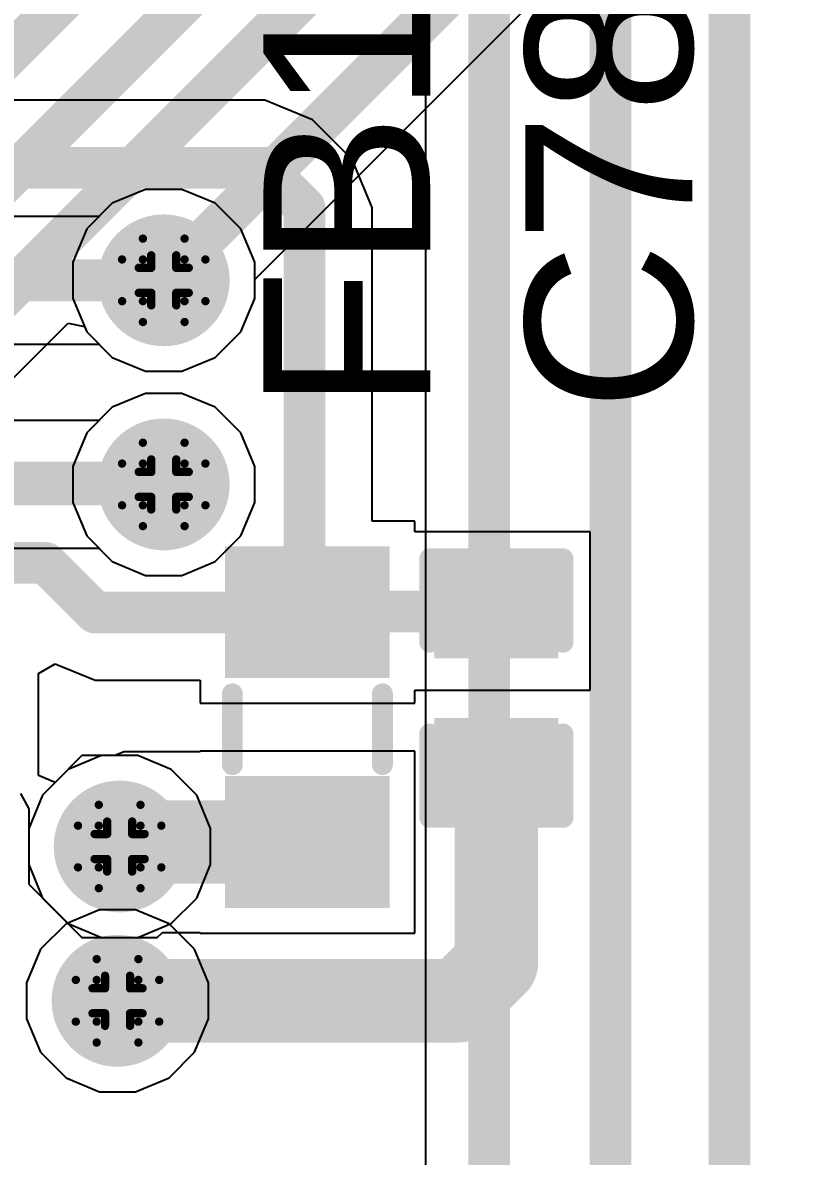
# Model space of a CAD drawing. Header units: inches. Extents: x -4 to 5258, y -4 to 5281.
# Drawn here: x 41.93 to 46.7, y 25.6 to 32.5 of the extents above; entities that cross this region are included whole.
import ezdxf

# ---------------------------------------------------------------- set-up
doc = ezdxf.new("R2010")
doc.units = ezdxf.units.IN
for name, color, linetype in [('Bottom Layer', 5, 'Continuous'), ('Bottom Solder', 6, 'Continuous'), ('Drill Drawing', 1, 'Continuous'), ('Layer 1', 16, 'Continuous'), ('Layer 2', 76, 'Continuous'), ('Top Layer', 1, 'Continuous'), ('Top Overlay', 2, 'Continuous'), ('Top Paste', 8, 'Continuous'), ('Top Solder', 216, 'Continuous'), ('Via Holes', 16, 'Continuous')]:
    doc.layers.add(name, color=color, linetype=linetype)
doc.styles.add('Arial', font='', dxfattribs={"height": 0.2})
doc.styles.get('Arial').set_extended_font_data('Arial')

# ---------------------------------------------------------------- blocks, each defined once
blk = doc.blocks.new('IND_0603__1608_M_______218')
at = {"layer": 'Top Layer'}
for points in [[(-1, 0.4), (-0.4, 0.4), (-0.4, -0.4), (-1, -0.4)], [(0.4, 0.4), (1, 0.4), (1, -0.4), (0.4, -0.4)]]:
    blk.add_hatch(color=1, dxfattribs=at).paths.add_polyline_path(points)
at = {"layer": 'Top Paste'}
for points in [[(-1, 0.4), (-0.4, 0.4), (-0.4, -0.4), (-1, -0.4)], [(0.4, 0.4), (1, 0.4), (1, -0.4), (0.4, -0.4)]]:
    blk.add_hatch(color=8, dxfattribs=at).paths.add_polyline_path(points)
at = {"layer": 'Top Solder'}
for points in [[(-1.1016, 0.5016), (-0.2984, 0.5016), (-0.2984, -0.5016), (-1.1016, -0.5016)], [(0.2984, 0.5016), (1.1016, 0.5016), (1.1016, -0.5016), (0.2984, -0.5016)]]:
    blk.add_hatch(color=216, dxfattribs=at).paths.add_polyline_path(points)
at = {"layer": 'Top Overlay'}
for points in [[(0.2286, 0.4572, 0.127, 0.127, 0), (-0.2032, 0.4572, 0.127, 0.127, 0)], [(0.2286, -0.4572, 0.127, 0.127, 0), (-0.2032, -0.4572, 0.127, 0.127, 0)]]:
    blk.add_lwpolyline(points, format="xyseb", dxfattribs=at)
for points in [[(-0.2349, 0.4572, 0.0635, 0.0635, 1), (-0.1714, 0.4572, 0.0635, 0.0635, 1)], [(0.1968, 0.4572, 0.0635, 0.0635, 1), (0.2604, 0.4572, 0.0635, 0.0635, 1)], [(-0.2349, -0.4572, 0.0635, 0.0635, 1), (-0.1714, -0.4572, 0.0635, 0.0635, 1)], [(0.1968, -0.4572, 0.0635, 0.0635, 1), (0.2604, -0.4572, 0.0635, 0.0635, 1)]]:
    blk.add_lwpolyline(points, format="xyseb", close=True, dxfattribs=at)
blk = doc.blocks.new('____0402_233')
at = {"layer": 'Top Layer'}
for points in [[(-0.6985, -0.3175), (-0.6985, 0.3175), (-0.2413, 0.3175), (-0.2413, -0.3175)], [(0.2413, -0.3175), (0.2413, 0.3175), (0.6985, 0.3175), (0.6985, -0.3175)]]:
    blk.add_hatch(color=1, dxfattribs=at).paths.add_polyline_path(points)
at = {"layer": 'Top Paste'}
for points in [[(-0.6985, -0.3175), (-0.6985, 0.3175), (-0.2413, 0.3175), (-0.2413, -0.3175)], [(0.2413, -0.3175), (0.2413, 0.3175), (0.6985, 0.3175), (0.6985, -0.3175)]]:
    blk.add_hatch(color=8, dxfattribs=at).paths.add_polyline_path(points)
at = {"layer": 'Top Solder'}
for points in [[(-0.7585, -0.3775), (-0.7585, 0.3775), (-0.1813, 0.3775), (-0.1813, -0.3775)], [(0.1813, -0.3775), (0.1813, 0.3775), (0.7585, 0.3775), (0.7585, -0.3775)]]:
    blk.add_hatch(color=216, dxfattribs=at).paths.add_polyline_path(points)
at = {"layer": 'Top Overlay'}
for points in [[(-0.2794, 0.4064, 0.127, 0.127, 0), (-0.7874, 0.4064, 0.127, 0.127, 0)], [(-0.7874, -0.4064, 0.127, 0.127, 0), (-0.7874, 0.4064, 0.127, 0.127, 0)], [(0.7874, 0.4064, 0.127, 0.127, 0), (0.2794, 0.4064, 0.127, 0.127, 0)], [(0.7874, -0.4064, 0.127, 0.127, 0), (0.7874, 0.4064, 0.127, 0.127, 0)], [(-0.2794, -0.4064, 0.127, 0.127, 0), (-0.7874, -0.4064, 0.127, 0.127, 0)], [(0.7874, -0.4064, 0.127, 0.127, 0), (0.2794, -0.4064, 0.127, 0.127, 0)]]:
    blk.add_lwpolyline(points, format="xyseb", dxfattribs=at)
for points in [[(-0.8191, 0.4064, 0.0635, 0.0635, 1), (-0.7556, 0.4064, 0.0635, 0.0635, 1)], [(-0.8191, 0.4064, 0.0635, 0.0635, 1), (-0.7556, 0.4064, 0.0635, 0.0635, 1)], [(-0.3111, 0.4064, 0.0635, 0.0635, 1), (-0.2477, 0.4064, 0.0635, 0.0635, 1)], [(0.2477, 0.4064, 0.0635, 0.0635, 1), (0.3111, 0.4064, 0.0635, 0.0635, 1)], [(0.7556, 0.4064, 0.0635, 0.0635, 1), (0.8191, 0.4064, 0.0635, 0.0635, 1)], [(0.7556, 0.4064, 0.0635, 0.0635, 1), (0.8191, 0.4064, 0.0635, 0.0635, 1)], [(-0.8191, -0.4064, 0.0635, 0.0635, 1), (-0.7556, -0.4064, 0.0635, 0.0635, 1)], [(-0.8191, -0.4064, 0.0635, 0.0635, 1), (-0.7556, -0.4064, 0.0635, 0.0635, 1)], [(-0.3111, -0.4064, 0.0635, 0.0635, 1), (-0.2477, -0.4064, 0.0635, 0.0635, 1)], [(0.2477, -0.4064, 0.0635, 0.0635, 1), (0.3111, -0.4064, 0.0635, 0.0635, 1)], [(0.7556, -0.4064, 0.0635, 0.0635, 1), (0.8191, -0.4064, 0.0635, 0.0635, 1)], [(0.7556, -0.4064, 0.0635, 0.0635, 1), (0.8191, -0.4064, 0.0635, 0.0635, 1)]]:
    blk.add_lwpolyline(points, format="xyseb", close=True, dxfattribs=at)

msp = doc.modelspace()

# ---------------------------------------------------------------- hatches: boundary and pattern name
at = {"layer": 'Bottom Layer'}
h = msp.add_hatch(color=5, dxfattribs=at)
edge = h.paths.add_edge_path()
edge.add_arc((42.7873, 30.9335), 0.3, 0, 360)
h = msp.add_hatch(color=5, dxfattribs=at)
edge = h.paths.add_edge_path()
edge.add_arc((42.7873, 29.6902), 0.3, 0, 360)
h = msp.add_hatch(color=5, dxfattribs=at)
edge = h.paths.add_edge_path()
edge.add_arc((42.5186, 27.4845), 0.3, 0, 360)
h = msp.add_hatch(color=5, dxfattribs=at)
edge = h.paths.add_edge_path()
edge.add_arc((42.5056, 26.5447), 0.3, 0, 360)
at = {"layer": 'Bottom Solder'}
h = msp.add_hatch(color=6, dxfattribs=at)
edge = h.paths.add_edge_path()
edge.add_arc((42.7873, 30.9335), 0.4016, 0, 360)
h = msp.add_hatch(color=6, dxfattribs=at)
edge = h.paths.add_edge_path()
edge.add_arc((42.7873, 29.6902), 0.4016, 0, 360)
h = msp.add_hatch(color=6, dxfattribs=at)
edge = h.paths.add_edge_path()
edge.add_arc((42.5186, 27.4845), 0.4016, 0, 360)
h = msp.add_hatch(color=6, dxfattribs=at)
edge = h.paths.add_edge_path()
edge.add_arc((42.5056, 26.5447), 0.4016, 0, 360)
at = {"layer": 'Layer 1'}
h = msp.add_hatch(color=16, dxfattribs=at)
edge = h.paths.add_edge_path()
edge.add_arc((42.7873, 30.9335), 0.3, 0, 360)
h = msp.add_hatch(color=16, dxfattribs=at)
edge = h.paths.add_edge_path()
edge.add_arc((42.7873, 29.6902), 0.3, 0, 360)
h = msp.add_hatch(color=16, dxfattribs=at)
edge = h.paths.add_edge_path()
edge.add_arc((42.5186, 27.4845), 0.3, 0, 360)
h = msp.add_hatch(color=16, dxfattribs=at)
edge = h.paths.add_edge_path()
edge.add_arc((42.5056, 26.5447), 0.3, 0, 360)
at = {"layer": 'Layer 2'}
h = msp.add_hatch(color=76, dxfattribs=at)
edge = h.paths.add_edge_path()
edge.add_arc((42.7873, 30.9335), 0.3, 0, 360)
h = msp.add_hatch(color=76, dxfattribs=at)
edge = h.paths.add_edge_path()
edge.add_arc((42.7873, 29.6902), 0.3, 0, 360)
h = msp.add_hatch(color=76, dxfattribs=at)
edge = h.paths.add_edge_path()
edge.add_arc((42.5186, 27.4845), 0.3, 0, 360)
h = msp.add_hatch(color=76, dxfattribs=at)
edge = h.paths.add_edge_path()
edge.add_arc((42.5056, 26.5447), 0.3, 0, 360)
at = {"layer": 'Top Layer'}
h = msp.add_hatch(color=1, dxfattribs=at)
edge = h.paths.add_edge_path()
edge.add_arc((42.7873, 30.9335), 0.3, 0, 360)
h = msp.add_hatch(color=1, dxfattribs=at)
edge = h.paths.add_edge_path()
edge.add_arc((42.7873, 29.6902), 0.3, 0, 360)
h = msp.add_hatch(color=1, dxfattribs=at)
edge = h.paths.add_edge_path()
edge.add_arc((42.5186, 27.4845), 0.3, 0, 360)
h = msp.add_hatch(color=1, dxfattribs=at)
edge = h.paths.add_edge_path()
edge.add_arc((42.5056, 26.5447), 0.3, 0, 360)
at = {"layer": 'Top Solder'}
h = msp.add_hatch(color=216, dxfattribs=at)
edge = h.paths.add_edge_path()
edge.add_arc((42.7873, 30.9335), 0.4016, 0, 360)
h = msp.add_hatch(color=216, dxfattribs=at)
edge = h.paths.add_edge_path()
edge.add_arc((42.7873, 29.6902), 0.4016, 0, 360)
h = msp.add_hatch(color=216, dxfattribs=at)
edge = h.paths.add_edge_path()
edge.add_arc((42.5186, 27.4845), 0.4016, 0, 360)
h = msp.add_hatch(color=216, dxfattribs=at)
edge = h.paths.add_edge_path()
edge.add_arc((42.5056, 26.5447), 0.4016, 0, 360)
at = {"layer": 'Via Holes'}
h = msp.add_hatch(color=7, dxfattribs=at)
edge = h.paths.add_edge_path()
edge.add_arc((42.7873, 30.9335), 0.15, 0, 360)
h = msp.add_hatch(color=7, dxfattribs=at)
edge = h.paths.add_edge_path()
edge.add_arc((42.7873, 29.6902), 0.15, 0, 360)
h = msp.add_hatch(color=7, dxfattribs=at)
edge = h.paths.add_edge_path()
edge.add_arc((42.5186, 27.4845), 0.15, 0, 360)
h = msp.add_hatch(color=7, dxfattribs=at)
edge = h.paths.add_edge_path()
edge.add_arc((42.5056, 26.5447), 0.15, 0, 360)

# ---------------------------------------------------------------- linework, layer by layer
at = {"layer": 'Bottom Layer'}
for p, q in [((44.3823, 71.3544), (44.3823, 25.254)), ((42.6771, 31.4875), (42.4735, 31.4032)), ((42.8975, 31.4875), (42.6771, 31.4875)), ((43.1012, 31.4032), (42.8975, 31.4875)), ((42.4735, 31.4032), (42.3923, 31.322)), ((43.257, 31.2473), (43.1012, 31.4032)), ((42.3923, 31.322), (36.0808, 31.322)), ((43.3413, 31.0437), (43.257, 31.2473)), ((43.3413, 30.8233), (43.3413, 31.0437)), ((43.257, 30.6197), (43.3413, 30.8233)), ((43.1012, 30.4639), (43.257, 30.6197)), ((35.9199, 30.545), (42.3923, 30.545)), ((42.3923, 30.545), (42.4735, 30.4639)), ((42.4735, 30.4639), (42.6771, 30.3795)), ((42.8975, 30.3795), (43.1012, 30.4639)), ((42.6771, 30.3795), (42.8975, 30.3795)), ((42.6771, 30.2442), (42.4735, 30.1599)), ((42.8975, 30.2442), (42.6771, 30.2442)), ((43.1012, 30.1599), (42.8975, 30.2442)), ((42.4735, 30.1599), (42.3923, 30.0787)), ((43.257, 30.004), (43.1012, 30.1599)), ((42.3923, 30.0787), (34.9075, 30.0787)), ((43.3413, 29.8004), (43.257, 30.004)), ((43.3413, 29.58), (43.3413, 29.8004)), ((43.257, 29.3764), (43.3413, 29.58)), ((43.1012, 29.2206), (43.257, 29.3764)), ((34.7466, 29.3018), (42.3923, 29.3018)), ((42.3923, 29.3018), (42.4735, 29.2206)), ((42.4735, 29.2206), (42.6771, 29.1362)), ((42.8975, 29.1362), (43.1012, 29.2206)), ((42.6771, 29.1362), (42.8975, 29.1362)), ((42.4084, 28.0385), (42.2048, 27.9541)), ((42.6288, 28.0385), (42.4084, 28.0385)), ((42.8325, 27.9541), (42.6288, 28.0385)), ((42.2048, 27.9541), (42.049, 27.7983)), ((42.9883, 27.7983), (42.8325, 27.9541)), ((42.049, 27.7983), (41.9646, 27.5947)), ((43.0726, 27.5947), (42.9883, 27.7983)), ((41.9646, 27.5947), (41.9646, 27.3743)), ((43.0726, 27.3743), (43.0726, 27.5947)), ((41.9646, 27.3743), (42.049, 27.1707)), ((42.9883, 27.1707), (43.0726, 27.3743)), ((42.049, 27.1707), (42.2048, 27.0148)), ((42.8325, 27.0148), (42.9883, 27.1707)), ((42.2048, 27.0148), (42.4084, 26.9305)), ((42.6288, 26.9305), (42.8325, 27.0148)), ((42.4084, 26.9305), (42.6288, 26.9305))]:
    msp.add_line(p, q, dxfattribs=at)
for points in [[(44.7708, 24.859, 0.254, 0.254, 0), (44.7708, 71.3544, 0.254, 0.254, 0)], [(45.5091, 23.2754, 0.254, 0.254, 0), (45.5091, 57.1884, 0.254, 0.254, 0)], [(46.235, 23.913, 0.254, 0.254, 0), (46.235, 56.5132, 0.254, 0.254, 0)], [(35.9199, 30.9335, 0.254, 0.254, 0), (42.7873, 30.9335, 0.254, 0.254, 0)], [(34.7466, 29.6902, 0.254, 0.254, 0), (42.7873, 29.6902, 0.254, 0.254, 0)]]:
    msp.add_lwpolyline(points, format="xyseb", dxfattribs=at)
for points in [[(42.7238, 30.9335, 0.127, 0.127, 1), (42.8508, 30.9335, 0.127, 0.127, 1)], [(42.7238, 29.6902, 0.127, 0.127, 1), (42.8508, 29.6902, 0.127, 0.127, 1)]]:
    msp.add_lwpolyline(points, format="xyseb", close=True, dxfattribs=at)
at = {"layer": 'Drill Drawing'}
for points in [[(42.6603, 31.0605, 0.0508, 0.0508, 0), (42.6603, 31.1875, 0.0508, 0.0508, 0)], [(42.6603, 31.1875, 0.0508, 0.0508, 0), (42.9143, 31.1875, 0.0508, 0.0508, 0)], [(42.9143, 31.0605, 0.0508, 0.0508, 0), (42.9143, 31.1875, 0.0508, 0.0508, 0)], [(42.5333, 30.8065, 0.0508, 0.0508, 0), (42.5333, 31.0605, 0.0508, 0.0508, 0)], [(42.5333, 31.0605, 0.0508, 0.0508, 0), (42.6603, 31.0605, 0.0508, 0.0508, 0)], [(42.7111, 31.0097, 0.0508, 0.0508, 0), (42.7111, 31.0859, 0.0508, 0.0508, 0)], [(42.7111, 31.0859, 0.0508, 0.0508, 0), (42.8635, 31.0859, 0.0508, 0.0508, 0)], [(42.8635, 31.0097, 0.0508, 0.0508, 0), (42.8635, 31.0859, 0.0508, 0.0508, 0)], [(42.9143, 31.0605, 0.0508, 0.0508, 0), (43.0413, 31.0605, 0.0508, 0.0508, 0)], [(43.0413, 30.8065, 0.0508, 0.0508, 0), (43.0413, 31.0605, 0.0508, 0.0508, 0)], [(42.6349, 30.8573, 0.0508, 0.0508, 0), (42.6349, 31.0097, 0.0508, 0.0508, 0)], [(42.6349, 31.0097, 0.0508, 0.0508, 0), (42.7111, 31.0097, 0.0508, 0.0508, 0)], [(42.8635, 31.0097, 0.0508, 0.0508, 0), (42.9397, 31.0097, 0.0508, 0.0508, 0)], [(42.9397, 30.8573, 0.0508, 0.0508, 0), (42.9397, 31.0097, 0.0508, 0.0508, 0)], [(42.6349, 30.8573, 0.0508, 0.0508, 0), (42.7111, 30.8573, 0.0508, 0.0508, 0)], [(42.7111, 30.7811, 0.0508, 0.0508, 0), (42.7111, 30.8573, 0.0508, 0.0508, 0)], [(42.8635, 30.8573, 0.0508, 0.0508, 0), (42.9397, 30.8573, 0.0508, 0.0508, 0)], [(42.8635, 30.7811, 0.0508, 0.0508, 0), (42.8635, 30.8573, 0.0508, 0.0508, 0)], [(42.5333, 30.8065, 0.0508, 0.0508, 0), (42.6603, 30.8065, 0.0508, 0.0508, 0)], [(42.6603, 30.6795, 0.0508, 0.0508, 0), (42.6603, 30.8065, 0.0508, 0.0508, 0)], [(42.7111, 30.7811, 0.0508, 0.0508, 0), (42.8635, 30.7811, 0.0508, 0.0508, 0)], [(42.9143, 30.8065, 0.0508, 0.0508, 0), (43.0413, 30.8065, 0.0508, 0.0508, 0)], [(42.9143, 30.6795, 0.0508, 0.0508, 0), (42.9143, 30.8065, 0.0508, 0.0508, 0)], [(42.6603, 30.6795, 0.0508, 0.0508, 0), (42.9143, 30.6795, 0.0508, 0.0508, 0)], [(42.6603, 29.8172, 0.0508, 0.0508, 0), (42.6603, 29.9442, 0.0508, 0.0508, 0)], [(42.6603, 29.9442, 0.0508, 0.0508, 0), (42.9143, 29.9442, 0.0508, 0.0508, 0)], [(42.9143, 29.8172, 0.0508, 0.0508, 0), (42.9143, 29.9442, 0.0508, 0.0508, 0)], [(42.5333, 29.5632, 0.0508, 0.0508, 0), (42.5333, 29.8172, 0.0508, 0.0508, 0)], [(42.5333, 29.8172, 0.0508, 0.0508, 0), (42.6603, 29.8172, 0.0508, 0.0508, 0)], [(42.7111, 29.7664, 0.0508, 0.0508, 0), (42.7111, 29.8426, 0.0508, 0.0508, 0)], [(42.7111, 29.8426, 0.0508, 0.0508, 0), (42.8635, 29.8426, 0.0508, 0.0508, 0)], [(42.8635, 29.7664, 0.0508, 0.0508, 0), (42.8635, 29.8426, 0.0508, 0.0508, 0)], [(42.9143, 29.8172, 0.0508, 0.0508, 0), (43.0413, 29.8172, 0.0508, 0.0508, 0)], [(43.0413, 29.5632, 0.0508, 0.0508, 0), (43.0413, 29.8172, 0.0508, 0.0508, 0)], [(42.6349, 29.614, 0.0508, 0.0508, 0), (42.6349, 29.7664, 0.0508, 0.0508, 0)], [(42.6349, 29.7664, 0.0508, 0.0508, 0), (42.7111, 29.7664, 0.0508, 0.0508, 0)], [(42.8635, 29.7664, 0.0508, 0.0508, 0), (42.9397, 29.7664, 0.0508, 0.0508, 0)], [(42.9397, 29.614, 0.0508, 0.0508, 0), (42.9397, 29.7664, 0.0508, 0.0508, 0)], [(42.6349, 29.614, 0.0508, 0.0508, 0), (42.7111, 29.614, 0.0508, 0.0508, 0)], [(42.7111, 29.5378, 0.0508, 0.0508, 0), (42.7111, 29.614, 0.0508, 0.0508, 0)], [(42.8635, 29.614, 0.0508, 0.0508, 0), (42.9397, 29.614, 0.0508, 0.0508, 0)], [(42.8635, 29.5378, 0.0508, 0.0508, 0), (42.8635, 29.614, 0.0508, 0.0508, 0)], [(42.5333, 29.5632, 0.0508, 0.0508, 0), (42.6603, 29.5632, 0.0508, 0.0508, 0)], [(42.6603, 29.4362, 0.0508, 0.0508, 0), (42.6603, 29.5632, 0.0508, 0.0508, 0)], [(42.7111, 29.5378, 0.0508, 0.0508, 0), (42.8635, 29.5378, 0.0508, 0.0508, 0)], [(42.9143, 29.5632, 0.0508, 0.0508, 0), (43.0413, 29.5632, 0.0508, 0.0508, 0)], [(42.9143, 29.4362, 0.0508, 0.0508, 0), (42.9143, 29.5632, 0.0508, 0.0508, 0)], [(42.6603, 29.4362, 0.0508, 0.0508, 0), (42.9143, 29.4362, 0.0508, 0.0508, 0)], [(42.3916, 27.6115, 0.0508, 0.0508, 0), (42.3916, 27.7385, 0.0508, 0.0508, 0)], [(42.3916, 27.7385, 0.0508, 0.0508, 0), (42.6456, 27.7385, 0.0508, 0.0508, 0)], [(42.6456, 27.6115, 0.0508, 0.0508, 0), (42.6456, 27.7385, 0.0508, 0.0508, 0)], [(42.2646, 27.3575, 0.0508, 0.0508, 0), (42.2646, 27.6115, 0.0508, 0.0508, 0)], [(42.2646, 27.6115, 0.0508, 0.0508, 0), (42.3916, 27.6115, 0.0508, 0.0508, 0)], [(42.4424, 27.5607, 0.0508, 0.0508, 0), (42.4424, 27.6369, 0.0508, 0.0508, 0)], [(42.4424, 27.6369, 0.0508, 0.0508, 0), (42.5948, 27.6369, 0.0508, 0.0508, 0)], [(42.5948, 27.5607, 0.0508, 0.0508, 0), (42.5948, 27.6369, 0.0508, 0.0508, 0)], [(42.6456, 27.6115, 0.0508, 0.0508, 0), (42.7726, 27.6115, 0.0508, 0.0508, 0)], [(42.7726, 27.3575, 0.0508, 0.0508, 0), (42.7726, 27.6115, 0.0508, 0.0508, 0)], [(42.3662, 27.4083, 0.0508, 0.0508, 0), (42.3662, 27.5607, 0.0508, 0.0508, 0)], [(42.3662, 27.5607, 0.0508, 0.0508, 0), (42.4424, 27.5607, 0.0508, 0.0508, 0)], [(42.5948, 27.5607, 0.0508, 0.0508, 0), (42.671, 27.5607, 0.0508, 0.0508, 0)], [(42.671, 27.4083, 0.0508, 0.0508, 0), (42.671, 27.5607, 0.0508, 0.0508, 0)], [(42.3662, 27.4083, 0.0508, 0.0508, 0), (42.4424, 27.4083, 0.0508, 0.0508, 0)], [(42.4424, 27.3321, 0.0508, 0.0508, 0), (42.4424, 27.4083, 0.0508, 0.0508, 0)], [(42.5948, 27.4083, 0.0508, 0.0508, 0), (42.671, 27.4083, 0.0508, 0.0508, 0)], [(42.5948, 27.3321, 0.0508, 0.0508, 0), (42.5948, 27.4083, 0.0508, 0.0508, 0)], [(42.2646, 27.3575, 0.0508, 0.0508, 0), (42.3916, 27.3575, 0.0508, 0.0508, 0)], [(42.3916, 27.2305, 0.0508, 0.0508, 0), (42.3916, 27.3575, 0.0508, 0.0508, 0)], [(42.4424, 27.3321, 0.0508, 0.0508, 0), (42.5948, 27.3321, 0.0508, 0.0508, 0)], [(42.6456, 27.3575, 0.0508, 0.0508, 0), (42.7726, 27.3575, 0.0508, 0.0508, 0)], [(42.6456, 27.2305, 0.0508, 0.0508, 0), (42.6456, 27.3575, 0.0508, 0.0508, 0)], [(42.3916, 27.2305, 0.0508, 0.0508, 0), (42.6456, 27.2305, 0.0508, 0.0508, 0)], [(42.3786, 26.6717, 0.0508, 0.0508, 0), (42.3786, 26.7987, 0.0508, 0.0508, 0)], [(42.3786, 26.7987, 0.0508, 0.0508, 0), (42.6326, 26.7987, 0.0508, 0.0508, 0)], [(42.6326, 26.6717, 0.0508, 0.0508, 0), (42.6326, 26.7987, 0.0508, 0.0508, 0)], [(42.2516, 26.4177, 0.0508, 0.0508, 0), (42.2516, 26.6717, 0.0508, 0.0508, 0)], [(42.2516, 26.6717, 0.0508, 0.0508, 0), (42.3786, 26.6717, 0.0508, 0.0508, 0)], [(42.4294, 26.6209, 0.0508, 0.0508, 0), (42.4294, 26.6971, 0.0508, 0.0508, 0)], [(42.4294, 26.6971, 0.0508, 0.0508, 0), (42.5818, 26.6971, 0.0508, 0.0508, 0)], [(42.5818, 26.6209, 0.0508, 0.0508, 0), (42.5818, 26.6971, 0.0508, 0.0508, 0)], [(42.6326, 26.6717, 0.0508, 0.0508, 0), (42.7596, 26.6717, 0.0508, 0.0508, 0)], [(42.7596, 26.4177, 0.0508, 0.0508, 0), (42.7596, 26.6717, 0.0508, 0.0508, 0)], [(42.3532, 26.4685, 0.0508, 0.0508, 0), (42.3532, 26.6209, 0.0508, 0.0508, 0)], [(42.3532, 26.6209, 0.0508, 0.0508, 0), (42.4294, 26.6209, 0.0508, 0.0508, 0)], [(42.5818, 26.6209, 0.0508, 0.0508, 0), (42.658, 26.6209, 0.0508, 0.0508, 0)], [(42.658, 26.4685, 0.0508, 0.0508, 0), (42.658, 26.6209, 0.0508, 0.0508, 0)], [(42.3532, 26.4685, 0.0508, 0.0508, 0), (42.4294, 26.4685, 0.0508, 0.0508, 0)], [(42.4294, 26.3923, 0.0508, 0.0508, 0), (42.4294, 26.4685, 0.0508, 0.0508, 0)], [(42.5818, 26.4685, 0.0508, 0.0508, 0), (42.658, 26.4685, 0.0508, 0.0508, 0)], [(42.5818, 26.3923, 0.0508, 0.0508, 0), (42.5818, 26.4685, 0.0508, 0.0508, 0)], [(42.2516, 26.4177, 0.0508, 0.0508, 0), (42.3786, 26.4177, 0.0508, 0.0508, 0)], [(42.3786, 26.2907, 0.0508, 0.0508, 0), (42.3786, 26.4177, 0.0508, 0.0508, 0)], [(42.4294, 26.3923, 0.0508, 0.0508, 0), (42.5818, 26.3923, 0.0508, 0.0508, 0)], [(42.6326, 26.4177, 0.0508, 0.0508, 0), (42.7596, 26.4177, 0.0508, 0.0508, 0)], [(42.6326, 26.2907, 0.0508, 0.0508, 0), (42.6326, 26.4177, 0.0508, 0.0508, 0)], [(42.3786, 26.2907, 0.0508, 0.0508, 0), (42.6326, 26.2907, 0.0508, 0.0508, 0)]]:
    msp.add_lwpolyline(points, format="xyseb", dxfattribs=at)
for points in [[(42.6476, 31.1875, 0.0254, 0.0254, 1), (42.673, 31.1875, 0.0254, 0.0254, 1)], [(42.6476, 31.1875, 0.0254, 0.0254, 1), (42.673, 31.1875, 0.0254, 0.0254, 1)], [(42.9016, 31.1875, 0.0254, 0.0254, 1), (42.927, 31.1875, 0.0254, 0.0254, 1)], [(42.9016, 31.1875, 0.0254, 0.0254, 1), (42.927, 31.1875, 0.0254, 0.0254, 1)], [(42.5206, 31.0605, 0.0254, 0.0254, 1), (42.546, 31.0605, 0.0254, 0.0254, 1)], [(42.5206, 31.0605, 0.0254, 0.0254, 1), (42.546, 31.0605, 0.0254, 0.0254, 1)], [(42.6476, 31.0605, 0.0254, 0.0254, 1), (42.673, 31.0605, 0.0254, 0.0254, 1)], [(42.6476, 31.0605, 0.0254, 0.0254, 1), (42.673, 31.0605, 0.0254, 0.0254, 1)], [(42.6984, 31.0859, 0.0254, 0.0254, 1), (42.7238, 31.0859, 0.0254, 0.0254, 1)], [(42.6984, 31.0859, 0.0254, 0.0254, 1), (42.7238, 31.0859, 0.0254, 0.0254, 1)], [(42.8508, 31.0859, 0.0254, 0.0254, 1), (42.8762, 31.0859, 0.0254, 0.0254, 1)], [(42.8508, 31.0859, 0.0254, 0.0254, 1), (42.8762, 31.0859, 0.0254, 0.0254, 1)], [(42.9016, 31.0605, 0.0254, 0.0254, 1), (42.927, 31.0605, 0.0254, 0.0254, 1)], [(42.9016, 31.0605, 0.0254, 0.0254, 1), (42.927, 31.0605, 0.0254, 0.0254, 1)], [(43.0286, 31.0605, 0.0254, 0.0254, 1), (43.054, 31.0605, 0.0254, 0.0254, 1)], [(43.0286, 31.0605, 0.0254, 0.0254, 1), (43.054, 31.0605, 0.0254, 0.0254, 1)], [(42.6222, 31.0097, 0.0254, 0.0254, 1), (42.6476, 31.0097, 0.0254, 0.0254, 1)], [(42.6222, 31.0097, 0.0254, 0.0254, 1), (42.6476, 31.0097, 0.0254, 0.0254, 1)], [(42.6984, 31.0097, 0.0254, 0.0254, 1), (42.7238, 31.0097, 0.0254, 0.0254, 1)], [(42.6984, 31.0097, 0.0254, 0.0254, 1), (42.7238, 31.0097, 0.0254, 0.0254, 1)], [(42.8508, 31.0097, 0.0254, 0.0254, 1), (42.8762, 31.0097, 0.0254, 0.0254, 1)], [(42.8508, 31.0097, 0.0254, 0.0254, 1), (42.8762, 31.0097, 0.0254, 0.0254, 1)], [(42.927, 31.0097, 0.0254, 0.0254, 1), (42.9524, 31.0097, 0.0254, 0.0254, 1)], [(42.927, 31.0097, 0.0254, 0.0254, 1), (42.9524, 31.0097, 0.0254, 0.0254, 1)], [(42.6222, 30.8573, 0.0254, 0.0254, 1), (42.6476, 30.8573, 0.0254, 0.0254, 1)], [(42.6222, 30.8573, 0.0254, 0.0254, 1), (42.6476, 30.8573, 0.0254, 0.0254, 1)], [(42.6984, 30.8573, 0.0254, 0.0254, 1), (42.7238, 30.8573, 0.0254, 0.0254, 1)], [(42.6984, 30.8573, 0.0254, 0.0254, 1), (42.7238, 30.8573, 0.0254, 0.0254, 1)], [(42.8508, 30.8573, 0.0254, 0.0254, 1), (42.8762, 30.8573, 0.0254, 0.0254, 1)], [(42.8508, 30.8573, 0.0254, 0.0254, 1), (42.8762, 30.8573, 0.0254, 0.0254, 1)], [(42.927, 30.8573, 0.0254, 0.0254, 1), (42.9524, 30.8573, 0.0254, 0.0254, 1)], [(42.927, 30.8573, 0.0254, 0.0254, 1), (42.9524, 30.8573, 0.0254, 0.0254, 1)], [(42.5206, 30.8065, 0.0254, 0.0254, 1), (42.546, 30.8065, 0.0254, 0.0254, 1)], [(42.5206, 30.8065, 0.0254, 0.0254, 1), (42.546, 30.8065, 0.0254, 0.0254, 1)], [(42.6476, 30.8065, 0.0254, 0.0254, 1), (42.673, 30.8065, 0.0254, 0.0254, 1)], [(42.6476, 30.8065, 0.0254, 0.0254, 1), (42.673, 30.8065, 0.0254, 0.0254, 1)], [(42.6984, 30.7811, 0.0254, 0.0254, 1), (42.7238, 30.7811, 0.0254, 0.0254, 1)], [(42.6984, 30.7811, 0.0254, 0.0254, 1), (42.7238, 30.7811, 0.0254, 0.0254, 1)], [(42.8508, 30.7811, 0.0254, 0.0254, 1), (42.8762, 30.7811, 0.0254, 0.0254, 1)], [(42.8508, 30.7811, 0.0254, 0.0254, 1), (42.8762, 30.7811, 0.0254, 0.0254, 1)], [(42.9016, 30.8065, 0.0254, 0.0254, 1), (42.927, 30.8065, 0.0254, 0.0254, 1)], [(42.9016, 30.8065, 0.0254, 0.0254, 1), (42.927, 30.8065, 0.0254, 0.0254, 1)], [(43.0286, 30.8065, 0.0254, 0.0254, 1), (43.054, 30.8065, 0.0254, 0.0254, 1)], [(43.0286, 30.8065, 0.0254, 0.0254, 1), (43.054, 30.8065, 0.0254, 0.0254, 1)], [(42.6476, 30.6795, 0.0254, 0.0254, 1), (42.673, 30.6795, 0.0254, 0.0254, 1)], [(42.6476, 30.6795, 0.0254, 0.0254, 1), (42.673, 30.6795, 0.0254, 0.0254, 1)], [(42.9016, 30.6795, 0.0254, 0.0254, 1), (42.927, 30.6795, 0.0254, 0.0254, 1)], [(42.9016, 30.6795, 0.0254, 0.0254, 1), (42.927, 30.6795, 0.0254, 0.0254, 1)], [(42.6476, 29.9442, 0.0254, 0.0254, 1), (42.673, 29.9442, 0.0254, 0.0254, 1)], [(42.6476, 29.9442, 0.0254, 0.0254, 1), (42.673, 29.9442, 0.0254, 0.0254, 1)], [(42.9016, 29.9442, 0.0254, 0.0254, 1), (42.927, 29.9442, 0.0254, 0.0254, 1)], [(42.9016, 29.9442, 0.0254, 0.0254, 1), (42.927, 29.9442, 0.0254, 0.0254, 1)], [(42.5206, 29.8172, 0.0254, 0.0254, 1), (42.546, 29.8172, 0.0254, 0.0254, 1)], [(42.5206, 29.8172, 0.0254, 0.0254, 1), (42.546, 29.8172, 0.0254, 0.0254, 1)], [(42.6476, 29.8172, 0.0254, 0.0254, 1), (42.673, 29.8172, 0.0254, 0.0254, 1)], [(42.6476, 29.8172, 0.0254, 0.0254, 1), (42.673, 29.8172, 0.0254, 0.0254, 1)], [(42.6984, 29.8426, 0.0254, 0.0254, 1), (42.7238, 29.8426, 0.0254, 0.0254, 1)], [(42.6984, 29.8426, 0.0254, 0.0254, 1), (42.7238, 29.8426, 0.0254, 0.0254, 1)], [(42.8508, 29.8426, 0.0254, 0.0254, 1), (42.8762, 29.8426, 0.0254, 0.0254, 1)], [(42.8508, 29.8426, 0.0254, 0.0254, 1), (42.8762, 29.8426, 0.0254, 0.0254, 1)], [(42.9016, 29.8172, 0.0254, 0.0254, 1), (42.927, 29.8172, 0.0254, 0.0254, 1)], [(42.9016, 29.8172, 0.0254, 0.0254, 1), (42.927, 29.8172, 0.0254, 0.0254, 1)], [(43.0286, 29.8172, 0.0254, 0.0254, 1), (43.054, 29.8172, 0.0254, 0.0254, 1)], [(43.0286, 29.8172, 0.0254, 0.0254, 1), (43.054, 29.8172, 0.0254, 0.0254, 1)], [(42.6222, 29.7664, 0.0254, 0.0254, 1), (42.6476, 29.7664, 0.0254, 0.0254, 1)], [(42.6222, 29.7664, 0.0254, 0.0254, 1), (42.6476, 29.7664, 0.0254, 0.0254, 1)], [(42.6984, 29.7664, 0.0254, 0.0254, 1), (42.7238, 29.7664, 0.0254, 0.0254, 1)], [(42.6984, 29.7664, 0.0254, 0.0254, 1), (42.7238, 29.7664, 0.0254, 0.0254, 1)], [(42.8508, 29.7664, 0.0254, 0.0254, 1), (42.8762, 29.7664, 0.0254, 0.0254, 1)], [(42.8508, 29.7664, 0.0254, 0.0254, 1), (42.8762, 29.7664, 0.0254, 0.0254, 1)], [(42.927, 29.7664, 0.0254, 0.0254, 1), (42.9524, 29.7664, 0.0254, 0.0254, 1)], [(42.927, 29.7664, 0.0254, 0.0254, 1), (42.9524, 29.7664, 0.0254, 0.0254, 1)], [(42.6222, 29.614, 0.0254, 0.0254, 1), (42.6476, 29.614, 0.0254, 0.0254, 1)], [(42.6222, 29.614, 0.0254, 0.0254, 1), (42.6476, 29.614, 0.0254, 0.0254, 1)], [(42.6984, 29.614, 0.0254, 0.0254, 1), (42.7238, 29.614, 0.0254, 0.0254, 1)], [(42.6984, 29.614, 0.0254, 0.0254, 1), (42.7238, 29.614, 0.0254, 0.0254, 1)], [(42.8508, 29.614, 0.0254, 0.0254, 1), (42.8762, 29.614, 0.0254, 0.0254, 1)], [(42.8508, 29.614, 0.0254, 0.0254, 1), (42.8762, 29.614, 0.0254, 0.0254, 1)], [(42.927, 29.614, 0.0254, 0.0254, 1), (42.9524, 29.614, 0.0254, 0.0254, 1)], [(42.927, 29.614, 0.0254, 0.0254, 1), (42.9524, 29.614, 0.0254, 0.0254, 1)], [(42.5206, 29.5632, 0.0254, 0.0254, 1), (42.546, 29.5632, 0.0254, 0.0254, 1)], [(42.5206, 29.5632, 0.0254, 0.0254, 1), (42.546, 29.5632, 0.0254, 0.0254, 1)], [(42.6476, 29.5632, 0.0254, 0.0254, 1), (42.673, 29.5632, 0.0254, 0.0254, 1)], [(42.6476, 29.5632, 0.0254, 0.0254, 1), (42.673, 29.5632, 0.0254, 0.0254, 1)], [(42.6984, 29.5378, 0.0254, 0.0254, 1), (42.7238, 29.5378, 0.0254, 0.0254, 1)], [(42.6984, 29.5378, 0.0254, 0.0254, 1), (42.7238, 29.5378, 0.0254, 0.0254, 1)], [(42.8508, 29.5378, 0.0254, 0.0254, 1), (42.8762, 29.5378, 0.0254, 0.0254, 1)], [(42.8508, 29.5378, 0.0254, 0.0254, 1), (42.8762, 29.5378, 0.0254, 0.0254, 1)], [(42.9016, 29.5632, 0.0254, 0.0254, 1), (42.927, 29.5632, 0.0254, 0.0254, 1)], [(42.9016, 29.5632, 0.0254, 0.0254, 1), (42.927, 29.5632, 0.0254, 0.0254, 1)], [(43.0286, 29.5632, 0.0254, 0.0254, 1), (43.054, 29.5632, 0.0254, 0.0254, 1)], [(43.0286, 29.5632, 0.0254, 0.0254, 1), (43.054, 29.5632, 0.0254, 0.0254, 1)], [(42.6476, 29.4362, 0.0254, 0.0254, 1), (42.673, 29.4362, 0.0254, 0.0254, 1)], [(42.6476, 29.4362, 0.0254, 0.0254, 1), (42.673, 29.4362, 0.0254, 0.0254, 1)], [(42.9016, 29.4362, 0.0254, 0.0254, 1), (42.927, 29.4362, 0.0254, 0.0254, 1)], [(42.9016, 29.4362, 0.0254, 0.0254, 1), (42.927, 29.4362, 0.0254, 0.0254, 1)], [(42.3789, 27.7385, 0.0254, 0.0254, 1), (42.4043, 27.7385, 0.0254, 0.0254, 1)], [(42.3789, 27.7385, 0.0254, 0.0254, 1), (42.4043, 27.7385, 0.0254, 0.0254, 1)], [(42.6329, 27.7385, 0.0254, 0.0254, 1), (42.6583, 27.7385, 0.0254, 0.0254, 1)], [(42.6329, 27.7385, 0.0254, 0.0254, 1), (42.6583, 27.7385, 0.0254, 0.0254, 1)], [(42.2519, 27.6115, 0.0254, 0.0254, 1), (42.2773, 27.6115, 0.0254, 0.0254, 1)], [(42.2519, 27.6115, 0.0254, 0.0254, 1), (42.2773, 27.6115, 0.0254, 0.0254, 1)], [(42.3789, 27.6115, 0.0254, 0.0254, 1), (42.4043, 27.6115, 0.0254, 0.0254, 1)], [(42.3789, 27.6115, 0.0254, 0.0254, 1), (42.4043, 27.6115, 0.0254, 0.0254, 1)], [(42.4297, 27.6369, 0.0254, 0.0254, 1), (42.4551, 27.6369, 0.0254, 0.0254, 1)], [(42.4297, 27.6369, 0.0254, 0.0254, 1), (42.4551, 27.6369, 0.0254, 0.0254, 1)], [(42.5821, 27.6369, 0.0254, 0.0254, 1), (42.6075, 27.6369, 0.0254, 0.0254, 1)], [(42.5821, 27.6369, 0.0254, 0.0254, 1), (42.6075, 27.6369, 0.0254, 0.0254, 1)], [(42.6329, 27.6115, 0.0254, 0.0254, 1), (42.6583, 27.6115, 0.0254, 0.0254, 1)], [(42.6329, 27.6115, 0.0254, 0.0254, 1), (42.6583, 27.6115, 0.0254, 0.0254, 1)], [(42.7599, 27.6115, 0.0254, 0.0254, 1), (42.7853, 27.6115, 0.0254, 0.0254, 1)], [(42.7599, 27.6115, 0.0254, 0.0254, 1), (42.7853, 27.6115, 0.0254, 0.0254, 1)], [(42.3535, 27.5607, 0.0254, 0.0254, 1), (42.3789, 27.5607, 0.0254, 0.0254, 1)], [(42.3535, 27.5607, 0.0254, 0.0254, 1), (42.3789, 27.5607, 0.0254, 0.0254, 1)], [(42.4297, 27.5607, 0.0254, 0.0254, 1), (42.4551, 27.5607, 0.0254, 0.0254, 1)], [(42.4297, 27.5607, 0.0254, 0.0254, 1), (42.4551, 27.5607, 0.0254, 0.0254, 1)], [(42.5821, 27.5607, 0.0254, 0.0254, 1), (42.6075, 27.5607, 0.0254, 0.0254, 1)], [(42.5821, 27.5607, 0.0254, 0.0254, 1), (42.6075, 27.5607, 0.0254, 0.0254, 1)], [(42.6583, 27.5607, 0.0254, 0.0254, 1), (42.6837, 27.5607, 0.0254, 0.0254, 1)], [(42.6583, 27.5607, 0.0254, 0.0254, 1), (42.6837, 27.5607, 0.0254, 0.0254, 1)], [(42.3535, 27.4083, 0.0254, 0.0254, 1), (42.3789, 27.4083, 0.0254, 0.0254, 1)], [(42.3535, 27.4083, 0.0254, 0.0254, 1), (42.3789, 27.4083, 0.0254, 0.0254, 1)], [(42.4297, 27.4083, 0.0254, 0.0254, 1), (42.4551, 27.4083, 0.0254, 0.0254, 1)], [(42.4297, 27.4083, 0.0254, 0.0254, 1), (42.4551, 27.4083, 0.0254, 0.0254, 1)], [(42.5821, 27.4083, 0.0254, 0.0254, 1), (42.6075, 27.4083, 0.0254, 0.0254, 1)], [(42.5821, 27.4083, 0.0254, 0.0254, 1), (42.6075, 27.4083, 0.0254, 0.0254, 1)], [(42.6583, 27.4083, 0.0254, 0.0254, 1), (42.6837, 27.4083, 0.0254, 0.0254, 1)], [(42.6583, 27.4083, 0.0254, 0.0254, 1), (42.6837, 27.4083, 0.0254, 0.0254, 1)], [(42.2519, 27.3575, 0.0254, 0.0254, 1), (42.2773, 27.3575, 0.0254, 0.0254, 1)], [(42.2519, 27.3575, 0.0254, 0.0254, 1), (42.2773, 27.3575, 0.0254, 0.0254, 1)], [(42.3789, 27.3575, 0.0254, 0.0254, 1), (42.4043, 27.3575, 0.0254, 0.0254, 1)], [(42.3789, 27.3575, 0.0254, 0.0254, 1), (42.4043, 27.3575, 0.0254, 0.0254, 1)], [(42.4297, 27.3321, 0.0254, 0.0254, 1), (42.4551, 27.3321, 0.0254, 0.0254, 1)], [(42.4297, 27.3321, 0.0254, 0.0254, 1), (42.4551, 27.3321, 0.0254, 0.0254, 1)], [(42.5821, 27.3321, 0.0254, 0.0254, 1), (42.6075, 27.3321, 0.0254, 0.0254, 1)], [(42.5821, 27.3321, 0.0254, 0.0254, 1), (42.6075, 27.3321, 0.0254, 0.0254, 1)], [(42.6329, 27.3575, 0.0254, 0.0254, 1), (42.6583, 27.3575, 0.0254, 0.0254, 1)], [(42.6329, 27.3575, 0.0254, 0.0254, 1), (42.6583, 27.3575, 0.0254, 0.0254, 1)], [(42.7599, 27.3575, 0.0254, 0.0254, 1), (42.7853, 27.3575, 0.0254, 0.0254, 1)], [(42.7599, 27.3575, 0.0254, 0.0254, 1), (42.7853, 27.3575, 0.0254, 0.0254, 1)], [(42.3789, 27.2305, 0.0254, 0.0254, 1), (42.4043, 27.2305, 0.0254, 0.0254, 1)], [(42.3789, 27.2305, 0.0254, 0.0254, 1), (42.4043, 27.2305, 0.0254, 0.0254, 1)], [(42.6329, 27.2305, 0.0254, 0.0254, 1), (42.6583, 27.2305, 0.0254, 0.0254, 1)], [(42.6329, 27.2305, 0.0254, 0.0254, 1), (42.6583, 27.2305, 0.0254, 0.0254, 1)], [(42.3659, 26.7987, 0.0254, 0.0254, 1), (42.3913, 26.7987, 0.0254, 0.0254, 1)], [(42.3659, 26.7987, 0.0254, 0.0254, 1), (42.3913, 26.7987, 0.0254, 0.0254, 1)], [(42.6199, 26.7987, 0.0254, 0.0254, 1), (42.6453, 26.7987, 0.0254, 0.0254, 1)], [(42.6199, 26.7987, 0.0254, 0.0254, 1), (42.6453, 26.7987, 0.0254, 0.0254, 1)], [(42.2389, 26.6717, 0.0254, 0.0254, 1), (42.2643, 26.6717, 0.0254, 0.0254, 1)], [(42.2389, 26.6717, 0.0254, 0.0254, 1), (42.2643, 26.6717, 0.0254, 0.0254, 1)], [(42.3659, 26.6717, 0.0254, 0.0254, 1), (42.3913, 26.6717, 0.0254, 0.0254, 1)], [(42.3659, 26.6717, 0.0254, 0.0254, 1), (42.3913, 26.6717, 0.0254, 0.0254, 1)], [(42.4167, 26.6971, 0.0254, 0.0254, 1), (42.4421, 26.6971, 0.0254, 0.0254, 1)], [(42.4167, 26.6971, 0.0254, 0.0254, 1), (42.4421, 26.6971, 0.0254, 0.0254, 1)], [(42.5691, 26.6971, 0.0254, 0.0254, 1), (42.5945, 26.6971, 0.0254, 0.0254, 1)], [(42.5691, 26.6971, 0.0254, 0.0254, 1), (42.5945, 26.6971, 0.0254, 0.0254, 1)], [(42.6199, 26.6717, 0.0254, 0.0254, 1), (42.6453, 26.6717, 0.0254, 0.0254, 1)], [(42.6199, 26.6717, 0.0254, 0.0254, 1), (42.6453, 26.6717, 0.0254, 0.0254, 1)], [(42.7469, 26.6717, 0.0254, 0.0254, 1), (42.7723, 26.6717, 0.0254, 0.0254, 1)], [(42.7469, 26.6717, 0.0254, 0.0254, 1), (42.7723, 26.6717, 0.0254, 0.0254, 1)], [(42.3405, 26.6209, 0.0254, 0.0254, 1), (42.3659, 26.6209, 0.0254, 0.0254, 1)], [(42.3405, 26.6209, 0.0254, 0.0254, 1), (42.3659, 26.6209, 0.0254, 0.0254, 1)], [(42.4167, 26.6209, 0.0254, 0.0254, 1), (42.4421, 26.6209, 0.0254, 0.0254, 1)], [(42.4167, 26.6209, 0.0254, 0.0254, 1), (42.4421, 26.6209, 0.0254, 0.0254, 1)], [(42.5691, 26.6209, 0.0254, 0.0254, 1), (42.5945, 26.6209, 0.0254, 0.0254, 1)], [(42.5691, 26.6209, 0.0254, 0.0254, 1), (42.5945, 26.6209, 0.0254, 0.0254, 1)], [(42.6453, 26.6209, 0.0254, 0.0254, 1), (42.6707, 26.6209, 0.0254, 0.0254, 1)], [(42.6453, 26.6209, 0.0254, 0.0254, 1), (42.6707, 26.6209, 0.0254, 0.0254, 1)], [(42.3405, 26.4685, 0.0254, 0.0254, 1), (42.3659, 26.4685, 0.0254, 0.0254, 1)], [(42.3405, 26.4685, 0.0254, 0.0254, 1), (42.3659, 26.4685, 0.0254, 0.0254, 1)], [(42.4167, 26.4685, 0.0254, 0.0254, 1), (42.4421, 26.4685, 0.0254, 0.0254, 1)], [(42.4167, 26.4685, 0.0254, 0.0254, 1), (42.4421, 26.4685, 0.0254, 0.0254, 1)], [(42.5691, 26.4685, 0.0254, 0.0254, 1), (42.5945, 26.4685, 0.0254, 0.0254, 1)], [(42.5691, 26.4685, 0.0254, 0.0254, 1), (42.5945, 26.4685, 0.0254, 0.0254, 1)], [(42.6453, 26.4685, 0.0254, 0.0254, 1), (42.6707, 26.4685, 0.0254, 0.0254, 1)], [(42.6453, 26.4685, 0.0254, 0.0254, 1), (42.6707, 26.4685, 0.0254, 0.0254, 1)], [(42.2389, 26.4177, 0.0254, 0.0254, 1), (42.2643, 26.4177, 0.0254, 0.0254, 1)], [(42.2389, 26.4177, 0.0254, 0.0254, 1), (42.2643, 26.4177, 0.0254, 0.0254, 1)], [(42.3659, 26.4177, 0.0254, 0.0254, 1), (42.3913, 26.4177, 0.0254, 0.0254, 1)], [(42.3659, 26.4177, 0.0254, 0.0254, 1), (42.3913, 26.4177, 0.0254, 0.0254, 1)], [(42.4167, 26.3923, 0.0254, 0.0254, 1), (42.4421, 26.3923, 0.0254, 0.0254, 1)], [(42.4167, 26.3923, 0.0254, 0.0254, 1), (42.4421, 26.3923, 0.0254, 0.0254, 1)], [(42.5691, 26.3923, 0.0254, 0.0254, 1), (42.5945, 26.3923, 0.0254, 0.0254, 1)], [(42.5691, 26.3923, 0.0254, 0.0254, 1), (42.5945, 26.3923, 0.0254, 0.0254, 1)], [(42.6199, 26.4177, 0.0254, 0.0254, 1), (42.6453, 26.4177, 0.0254, 0.0254, 1)], [(42.6199, 26.4177, 0.0254, 0.0254, 1), (42.6453, 26.4177, 0.0254, 0.0254, 1)], [(42.7469, 26.4177, 0.0254, 0.0254, 1), (42.7723, 26.4177, 0.0254, 0.0254, 1)], [(42.7469, 26.4177, 0.0254, 0.0254, 1), (42.7723, 26.4177, 0.0254, 0.0254, 1)], [(42.3659, 26.2907, 0.0254, 0.0254, 1), (42.3913, 26.2907, 0.0254, 0.0254, 1)], [(42.3659, 26.2907, 0.0254, 0.0254, 1), (42.3913, 26.2907, 0.0254, 0.0254, 1)], [(42.6199, 26.2907, 0.0254, 0.0254, 1), (42.6453, 26.2907, 0.0254, 0.0254, 1)], [(42.6199, 26.2907, 0.0254, 0.0254, 1), (42.6453, 26.2907, 0.0254, 0.0254, 1)]]:
    msp.add_lwpolyline(points, format="xyseb", close=True, dxfattribs=at)
at = {"layer": 'Layer 1'}
for p, q in [((42.6771, 31.4875), (42.4735, 31.4032)), ((42.8975, 31.4875), (42.6771, 31.4875)), ((43.1012, 31.4032), (42.8975, 31.4875)), ((42.4735, 31.4032), (42.3177, 31.2473)), ((43.257, 31.2473), (43.1012, 31.4032)), ((42.3177, 31.2473), (42.2333, 31.0437)), ((43.3413, 31.0437), (43.257, 31.2473)), ((42.2333, 31.0437), (42.2333, 30.8233)), ((43.3413, 30.8233), (43.3413, 31.0437)), ((42.2333, 30.8233), (42.3177, 30.6197)), ((43.257, 30.6197), (43.3413, 30.8233)), ((42.3177, 30.6197), (42.4735, 30.4639)), ((43.1012, 30.4639), (43.257, 30.6197)), ((42.4735, 30.4639), (42.6771, 30.3795)), ((42.8975, 30.3795), (43.1012, 30.4639)), ((42.6771, 30.3795), (42.8975, 30.3795)), ((42.6771, 30.2442), (42.4735, 30.1599)), ((42.8975, 30.2442), (42.6771, 30.2442)), ((43.1012, 30.1599), (42.8975, 30.2442)), ((42.4735, 30.1599), (42.3177, 30.004)), ((43.257, 30.004), (43.1012, 30.1599)), ((42.3177, 30.004), (42.2333, 29.8004)), ((43.3413, 29.8004), (43.257, 30.004)), ((42.2333, 29.8004), (42.2333, 29.58)), ((43.3413, 29.58), (43.3413, 29.8004)), ((42.2333, 29.58), (42.3177, 29.3764)), ((43.257, 29.3764), (43.3413, 29.58)), ((42.3177, 29.3764), (42.4735, 29.2206)), ((43.1012, 29.2206), (43.257, 29.3764)), ((42.4735, 29.2206), (42.6771, 29.1362)), ((42.8975, 29.1362), (43.1012, 29.2206)), ((42.6771, 29.1362), (42.8975, 29.1362)), ((42.4084, 28.0385), (42.2048, 27.9541)), ((42.6288, 28.0385), (42.4084, 28.0385)), ((42.8325, 27.9541), (42.6288, 28.0385)), ((42.2048, 27.9541), (42.049, 27.7983)), ((42.9883, 27.7983), (42.8325, 27.9541)), ((42.049, 27.7983), (41.9646, 27.5947)), ((43.0726, 27.5947), (42.9883, 27.7983)), ((41.9646, 27.5947), (41.9646, 27.3743)), ((43.0726, 27.3743), (43.0726, 27.5947)), ((41.9646, 27.3743), (42.049, 27.1707)), ((42.9883, 27.1707), (43.0726, 27.3743)), ((42.049, 27.1707), (42.2048, 27.0148)), ((42.8325, 27.0148), (42.9883, 27.1707)), ((42.2048, 27.0148), (42.4084, 26.9305)), ((42.6288, 26.9305), (42.8325, 27.0148)), ((42.4084, 26.9305), (42.6288, 26.9305))]:
    msp.add_line(p, q, dxfattribs=at)
at = {"layer": 'Layer 2'}
for p, q in [((43.3413, 30.9381), (49.2521, 36.8489)), ((43.3413, 30.8233), (43.3413, 30.9381)), ((43.257, 30.6197), (43.3413, 30.8233)), ((41.5411, 30.0097), (42.2042, 30.6729)), ((42.2042, 30.6729), (42.3039, 30.653)), ((42.3039, 30.653), (42.3177, 30.6197)), ((42.3177, 30.6197), (42.4735, 30.4639)), ((43.1012, 30.4639), (43.257, 30.6197)), ((42.4735, 30.4639), (42.6771, 30.3795)), ((42.8975, 30.3795), (43.1012, 30.4639)), ((42.6771, 30.3795), (42.8975, 30.3795)), ((42.6771, 30.2442), (42.4735, 30.1599)), ((42.8975, 30.2442), (42.6771, 30.2442)), ((43.1012, 30.1599), (42.8975, 30.2442)), ((42.4735, 30.1599), (42.3177, 30.004)), ((43.257, 30.004), (43.1012, 30.1599)), ((42.3177, 30.004), (42.2333, 29.8004)), ((43.3413, 29.8004), (43.257, 30.004)), ((42.2333, 29.8004), (42.2333, 29.58)), ((43.3413, 29.58), (43.3413, 29.8004)), ((42.2333, 29.58), (42.3177, 29.3764)), ((43.257, 29.3764), (43.3413, 29.58)), ((42.3177, 29.3764), (42.4735, 29.2206)), ((43.1012, 29.2206), (43.257, 29.3764)), ((42.4735, 29.2206), (42.6771, 29.1362)), ((42.8975, 29.1362), (43.1012, 29.2206)), ((42.6771, 29.1362), (42.8975, 29.1362)), ((42.3954, 27.0987), (42.1918, 27.0143)), ((42.6158, 27.0987), (42.3954, 27.0987)), ((42.8194, 27.0143), (42.6158, 27.0987)), ((42.1918, 27.0143), (42.036, 26.8585)), ((42.9753, 26.8585), (42.8194, 27.0143)), ((42.036, 26.8585), (41.9516, 26.6549)), ((43.0596, 26.6549), (42.9753, 26.8585)), ((41.9516, 26.6549), (41.9516, 26.4345)), ((43.0596, 26.4345), (43.0596, 26.6549)), ((41.9516, 26.4345), (42.036, 26.2309)), ((42.9753, 26.2309), (43.0596, 26.4345)), ((42.036, 26.2309), (42.1918, 26.075)), ((42.8194, 26.075), (42.9753, 26.2309)), ((42.1918, 26.075), (42.3954, 25.9907)), ((42.6158, 25.9907), (42.8194, 26.075)), ((42.3954, 25.9907), (42.6158, 25.9907))]:
    msp.add_line(p, q, dxfattribs=at)
for points in [[(40.7911, 31.2531, 0.254, 0.254, 0), (48.4549, 38.9169, 0.254, 0.254, 0)], [(41.0546, 30.7653, 0.254, 0.254, 0), (48.5935, 38.3043, 0.254, 0.254, 0)], [(41.2664, 30.2844, 0.254, 0.254, 0), (48.6722, 37.6902, 0.254, 0.254, 0)], [(42.7873, 30.9335, 0.254, 0.254, 0), (49.0912, 37.2373, 0.254, 0.254, 0)]]:
    msp.add_lwpolyline(points, format="xyseb", dxfattribs=at)
msp.add_lwpolyline([(42.7238, 30.9335, 0.127, 0.127, 1), (42.8508, 30.9335, 0.127, 0.127, 1)], format="xyseb", close=True, dxfattribs=at)
at = {"layer": 'Top Layer'}
for p, q in [((43.4024, 32.0317), (39.5728, 32.0317)), ((43.694, 31.9109), (43.4024, 32.0317)), ((43.9359, 31.6689), (43.694, 31.9109)), ((44.0567, 31.3773), (43.9359, 31.6689)), ((44.0567, 29.4657), (44.0567, 31.3773)), ((44.3167, 29.4657), (44.0567, 29.4657)), ((44.3167, 29.4022), (44.3167, 29.4657)), ((45.3855, 29.4022), (44.3167, 29.4022)), ((45.3855, 28.437), (45.3855, 29.4022)), ((42.024, 28.5395), (42.1256, 28.5983)), ((42.1256, 28.5983), (42.37, 28.4971)), ((42.024, 27.917), (42.024, 28.5395)), ((42.37, 28.4971), (43.0087, 28.4971)), ((43.0087, 28.4971), (43.0087, 28.3577)), ((44.3167, 28.3577), (44.3167, 28.437)), ((44.3167, 28.437), (45.3855, 28.437)), ((43.0087, 28.3577), (44.3167, 28.3577)), ((42.2892, 28.0385), (42.1256, 27.8749)), ((42.4902, 28.0385), (42.2892, 28.0385)), ((42.5458, 28.0615), (42.4902, 28.0385)), ((43.0087, 28.0615), (42.5458, 28.0615)), ((44.3167, 28.0657), (43.0087, 28.0657)), ((43.0087, 28.0657), (43.0087, 28.0615)), ((44.3167, 26.9577), (44.3167, 28.0657)), ((42.1256, 27.8749), (42.024, 27.917)), ((41.9147, 27.8077), (41.9646, 27.7139)), ((41.9646, 27.7139), (41.9646, 27.7061)), ((41.9646, 27.7061), (41.9646, 27.255)), ((41.9646, 27.255), (42.2892, 26.9305)), ((42.7481, 26.9305), (42.7795, 26.9618)), ((42.7795, 26.9618), (43.0087, 26.9618)), ((43.0087, 26.9618), (43.0087, 26.9577)), ((43.0087, 26.9577), (44.3167, 26.9577)), ((42.2892, 26.9305), (42.7481, 26.9305))]:
    msp.add_line(p, q, dxfattribs=at)
for points in [[(39.1918, 31.6193, 0.254, 0.254, 0), (43.4024, 31.6193, 0.254, 0.254, 0)], [(43.4024, 31.6193, 0.254, 0.254, 0), (43.6443, 31.3773, 0.254, 0.254, 0)], [(43.6443, 29.0847, 0.254, 0.254, 0), (43.6443, 31.3773, 0.254, 0.254, 0)], [(41.0557, 29.7009, 0.254, 0.254, 0), (42.7873, 29.7009, 0.254, 0.254, 0)], [(41.045, 29.2117, 0.254, 0.254, 0), (42.0677, 29.2117, 0.254, 0.254, 0)], [(42.0677, 29.2117, 0.254, 0.254, 0), (42.37, 28.9094, 0.254, 0.254, 0)], [(43.4713, 28.9117, 0.254, 0.254, 0), (43.6443, 29.0847, 0.254, 0.254, 0)], [(42.37, 28.9094, 0.254, 0.254, 0), (43.4572, 28.9094, 0.254, 0.254, 0)], [(43.4572, 28.9094, 0.254, 0.254, 0), (43.4595, 28.9117, 0.254, 0.254, 0)], [(43.4595, 28.9117, 0.254, 0.254, 0), (43.4634, 28.9156, 0.254, 0.254, 0)], [(43.4595, 28.9117, 0.254, 0.254, 0), (43.4713, 28.9117, 0.254, 0.254, 0)], [(43.4634, 28.9156, 0.254, 0.254, 0), (44.81, 28.9156, 0.254, 0.254, 0)], [(44.7251, 28.9196, 0.254, 0.254, 0), (44.814, 28.9196, 0.254, 0.254, 0)], [(44.81, 28.9156, 0.254, 0.254, 0), (44.814, 28.9196, 0.254, 0.254, 0)], [(44.814, 26.7733, 0.508, 0.508, 0), (44.814, 27.9076, 0.508, 0.508, 0)], [(42.5186, 27.4845, 0.508, 0.508, 0), (42.5458, 27.5117, 0.508, 0.508, 0)], [(42.5458, 27.5117, 0.508, 0.508, 0), (43.6627, 27.5117, 0.508, 0.508, 0)], [(44.5854, 26.5447, 0.508, 0.508, 0), (44.814, 26.7733, 0.508, 0.508, 0)], [(42.5056, 26.5447, 0.508, 0.508, 0), (44.5854, 26.5447, 0.508, 0.508, 0)]]:
    msp.add_lwpolyline(points, format="xyseb", dxfattribs=at)
for points in [[(43.3389, 31.6193, 0.127, 0.127, 1), (43.4659, 31.6193, 0.127, 0.127, 1)], [(43.3389, 31.6193, 0.127, 0.127, 1), (43.4659, 31.6193, 0.127, 0.127, 1)], [(43.5808, 31.3773, 0.127, 0.127, 1), (43.7078, 31.3773, 0.127, 0.127, 1)], [(43.5808, 31.3773, 0.127, 0.127, 1), (43.7078, 31.3773, 0.127, 0.127, 1)], [(42.7238, 29.7009, 0.127, 0.127, 1), (42.8508, 29.7009, 0.127, 0.127, 1)], [(42.0042, 29.2117, 0.127, 0.127, 1), (42.1312, 29.2117, 0.127, 0.127, 1)], [(42.0042, 29.2117, 0.127, 0.127, 1), (42.1312, 29.2117, 0.127, 0.127, 1)], [(43.5808, 29.0847, 0.127, 0.127, 1), (43.7078, 29.0847, 0.127, 0.127, 1)], [(43.5808, 29.0847, 0.127, 0.127, 1), (43.7078, 29.0847, 0.127, 0.127, 1)], [(42.3065, 28.9094, 0.127, 0.127, 1), (42.4335, 28.9094, 0.127, 0.127, 1)], [(42.3065, 28.9094, 0.127, 0.127, 1), (42.4335, 28.9094, 0.127, 0.127, 1)], [(43.3937, 28.9094, 0.127, 0.127, 1), (43.5207, 28.9094, 0.127, 0.127, 1)], [(43.3937, 28.9094, 0.127, 0.127, 1), (43.5207, 28.9094, 0.127, 0.127, 1)], [(43.396, 28.9117, 0.127, 0.127, 1), (43.523, 28.9117, 0.127, 0.127, 1)], [(43.396, 28.9117, 0.127, 0.127, 1), (43.523, 28.9117, 0.127, 0.127, 1)], [(43.396, 28.9117, 0.127, 0.127, 1), (43.523, 28.9117, 0.127, 0.127, 1)], [(43.3999, 28.9156, 0.127, 0.127, 1), (43.5269, 28.9156, 0.127, 0.127, 1)], [(43.3999, 28.9156, 0.127, 0.127, 1), (43.5269, 28.9156, 0.127, 0.127, 1)], [(43.4078, 28.9117, 0.127, 0.127, 1), (43.5348, 28.9117, 0.127, 0.127, 1)], [(43.4078, 28.9117, 0.127, 0.127, 1), (43.5348, 28.9117, 0.127, 0.127, 1)], [(44.6616, 28.9196, 0.127, 0.127, 1), (44.7886, 28.9196, 0.127, 0.127, 1)], [(44.7465, 28.9156, 0.127, 0.127, 1), (44.8735, 28.9156, 0.127, 0.127, 1)], [(44.7465, 28.9156, 0.127, 0.127, 1), (44.8735, 28.9156, 0.127, 0.127, 1)], [(44.7505, 28.9196, 0.127, 0.127, 1), (44.8775, 28.9196, 0.127, 0.127, 1)], [(44.7505, 28.9196, 0.127, 0.127, 1), (44.8775, 28.9196, 0.127, 0.127, 1)], [(44.687, 27.9076, 0.254, 0.254, 1), (44.941, 27.9076, 0.254, 0.254, 1)], [(42.4188, 27.5117, 0.254, 0.254, 1), (42.6728, 27.5117, 0.254, 0.254, 1)], [(42.4188, 27.5117, 0.254, 0.254, 1), (42.6728, 27.5117, 0.254, 0.254, 1)], [(43.5357, 27.5117, 0.254, 0.254, 1), (43.7897, 27.5117, 0.254, 0.254, 1)], [(42.3916, 27.4845, 0.254, 0.254, 1), (42.6456, 27.4845, 0.254, 0.254, 1)], [(44.687, 26.7733, 0.254, 0.254, 1), (44.941, 26.7733, 0.254, 0.254, 1)], [(44.687, 26.7733, 0.254, 0.254, 1), (44.941, 26.7733, 0.254, 0.254, 1)], [(42.3786, 26.5447, 0.254, 0.254, 1), (42.6326, 26.5447, 0.254, 0.254, 1)], [(44.4584, 26.5447, 0.254, 0.254, 1), (44.7124, 26.5447, 0.254, 0.254, 1)], [(44.4584, 26.5447, 0.254, 0.254, 1), (44.7124, 26.5447, 0.254, 0.254, 1)]]:
    msp.add_lwpolyline(points, format="xyseb", close=True, dxfattribs=at)

# ---------------------------------------------------------------- block references
at = {"rotation": 270}
for name, p in [('IND_0603__1608_M_______218', (43.6627, 28.2117)), ('____0402_233', (44.814, 28.4497))]:
    msp.add_blockref(name, p, dxfattribs=at)

# ---------------------------------------------------------------- texts
at = {"layer": 'Top Overlay', "style": 'Arial'}
for s, p in [('FB1', (44.4107, 30.1363)), ('C78', (46.007, 30.1363))]:
    msp.add_text(s, height=1.016, rotation=90, dxfattribs=at).set_placement(p)

doc.saveas('drawing.dxf')
